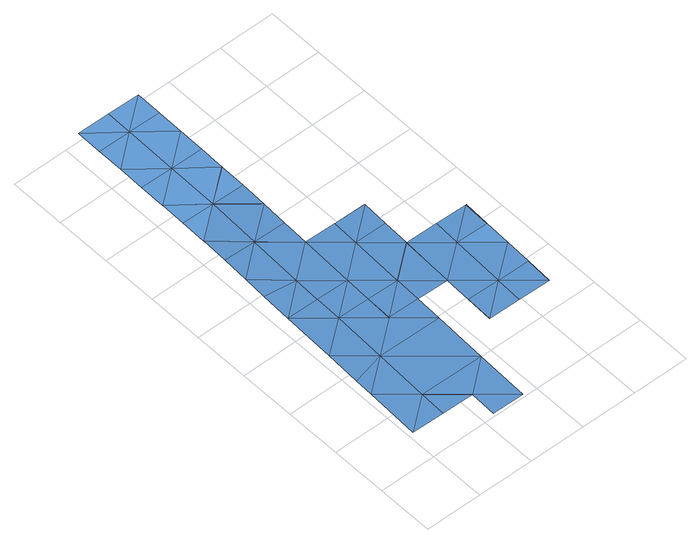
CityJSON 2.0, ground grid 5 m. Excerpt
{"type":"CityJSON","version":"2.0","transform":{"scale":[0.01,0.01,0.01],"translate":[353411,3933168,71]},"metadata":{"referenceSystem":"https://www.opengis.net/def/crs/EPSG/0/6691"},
"CityObjects":{
"waterbody1":{"type":"WaterBody","attributes":{"name":"3","class":"1140","function":"1","WaterBodyRiverFloodingRiskAttribute.description":"2","WaterBodyRiverFloodingRiskAttribute.rankOrg":"2","WaterBodyRiverFloodingRiskAttribute.adminType":"2","WaterBodyRiverFloodingRiskAttribute.scale":"L2"},"geometry":[{"type":"MultiSurface","lod":"1","boundaries":[[[0,1,2]],[[2,1,3]],[[4,5,6]],[[4,0,5]],[[5,0,2]],[[3,7,2]],[[6,8,9]],[[8,6,5]],[[10,2,7]],[[11,5,2]],[[12,13,10]],[[14,9,8]],[[5,15,8]],[[2,10,11]],[[8,16,14]],[[10,13,11]],[[17,16,8]],[[5,18,15]],[[8,15,17]],[[5,11,18]],[[15,18,19]],[[20,19,18]]]}]},
"waterbody2":{"type":"WaterBody","attributes":{"name":"3","class":"1140","function":"1","WaterBodyRiverFloodingRiskAttribute.description":"2","WaterBodyRiverFloodingRiskAttribute.rankOrg":"3","WaterBodyRiverFloodingRiskAttribute.adminType":"2","WaterBodyRiverFloodingRiskAttribute.scale":"L2"},"geometry":[{"type":"MultiSurface","lod":"1","boundaries":[[[21,22,23]],[[24,25,26]],[[17,27,16]],[[28,29,26]],[[30,31,32]],[[33,34,16]],[[32,35,36]],[[37,34,38]],[[39,40,41]],[[42,43,44]],[[34,37,9]],[[45,46,44]],[[47,48,49]],[[50,51,44]],[[44,35,32]],[[32,42,44]],[[31,42,32]],[[50,44,43]],[[19,17,15]],[[17,19,27]],[[19,20,27]],[[14,16,34]],[[14,34,9]],[[52,22,53]],[[54,55,56]],[[44,46,57]],[[57,58,44]],[[44,58,35]],[[25,28,26]],[[28,59,29]],[[60,53,21]],[[53,22,21]],[[56,52,53]],[[61,56,53]],[[62,24,27]],[[27,24,26]],[[27,26,16]],[[16,26,33]],[[29,33,26]],[[33,30,32]],[[56,61,54]],[[33,32,34]],[[34,32,38]],[[36,38,32]],[[51,63,44]],[[61,53,64]],[[64,53,65]],[[66,67,65]],[[64,62,27]],[[40,68,69]],[[41,40,69]],[[39,70,40]],[[71,72,40]],[[40,72,73]],[[49,48,65]],[[74,49,65]],[[60,65,53]],[[60,74,65]],[[20,64,27]],[[75,41,69]],[[71,40,70]],[[73,68,40]],[[69,68,76]],[[76,45,69]],[[66,65,48]],[[69,45,44]],[[67,64,65]],[[64,67,62]],[[75,69,63]],[[63,69,44]]]}]}
},
"vertices":[
[46,734,74],[38,268,51],[328,496,59],[324,263,47],[48,892,82],[335,962,82],[53,1200,97],[604,259,47],[343,1422,105],[61,1654,120],[609,259,47],[894,487,59],[606,31,36],[887,27,36],[346,1650,116],[625,1190,94],[632,1645,116],[628,1418,105],[902,953,82],[626,1190,94],[906,1186,94],
[1754,939,82],[1748,706,71],[1750,706,71],[1194,1640,116],[1198,1869,127],[917,1873,127],[909,1413,105],[1202,2100,138],[921,2106,138],[640,2113,139],[644,2344,150],[358,2349,150],[640,2111,138],[350,1883,127],[76,2582,173],[72,2353,162],[65,1916,137],[68,2120,150],[666,3730,173],[381,3735,172],[662,3497,173],[647,2572,161],[647,2577,162],[365,2809,173],[84,3045,172],[84,3041,173],[1765,1626,116],[1760,1627,116],[1762,1399,104],[651,2804,174],[655,3032,173],[1465,711,71],[1469,943,82],[1179,717,71],[1179,715,70],[1181,715,70],[80,2814,173],[76,2586,173],[1202,2102,138],[1758,1167,93],[1183,948,82],[1194,1636,116],[655,3036,173],[1186,1181,94],[1476,1404,105],[1480,1631,116],[1200,1636,116],[91,3505,172],[373,3269,172],[670,3962,172],[384,3968,171],[98,3973,169],[95,3740,171],[1758,1172,94],[659,3265,173],[87,3274,172]
]}
